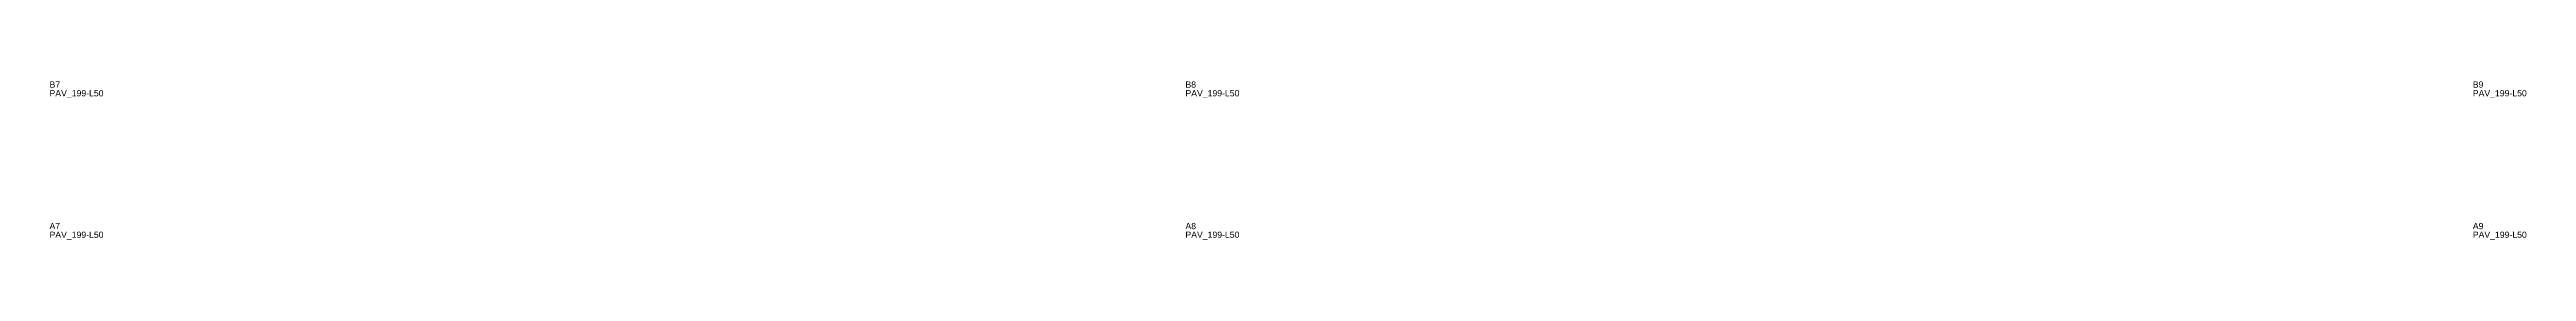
# Model space of a CAD drawing. Header units: metres. Extents: x 222 to 5206, y -70 to 202.
# Drawn here: x 3211 to 5206, y 25 to 153 of the extents above; entities that cross this region are included whole.
import ezdxf

# ---------------------------------------------------------------- set-up
doc = ezdxf.new("R2010")
doc.units = ezdxf.units.M
doc.layers.add('3', color=3, linetype='CONTINUOUS')
doc.layers.add('AUX00', color=7, linetype='CONTINUOUS')
doc.styles.add('STR_STANDARD', font='arial.ttf')

msp = doc.modelspace()

# ---------------------------------------------------------------- texts
at = {"layer": '3', "style": 'STR_STANDARD'}
for s, p in [('B7', (3211.2, 148.17)), ('B7', (3211.2, 148.17)), ('B8', (4126.2, 148.17)), ('B8', (4126.2, 148.17)), ('B9', (5163.2, 148.17)), ('B9', (5163.2, 148.17)), ('A7', (3211.2, 33.83)), ('A7', (3211.2, 33.83)), ('A8', (4126.2, 33.83)), ('A8', (4126.2, 33.83)), ('A9', (5163.2, 33.83)), ('A9', (5163.2, 33.83))]:
    msp.add_text(s, height=5, dxfattribs=at).set_placement(p)
at = {"layer": 'AUX00', "style": 'STR_STANDARD'}
for p in [(3211.2, 141.17), (3211.2, 141.17), (4126.2, 141.17), (4126.2, 141.17), (5163.2, 141.17), (5163.2, 141.17), (3211.2, 26.83), (3211.2, 26.83), (4126.2, 26.83), (4126.2, 26.83), (5163.2, 26.83), (5163.2, 26.83)]:
    msp.add_text('PAV_199-L50', height=5, dxfattribs=at).set_placement(p)

doc.saveas('drawing.dxf')
